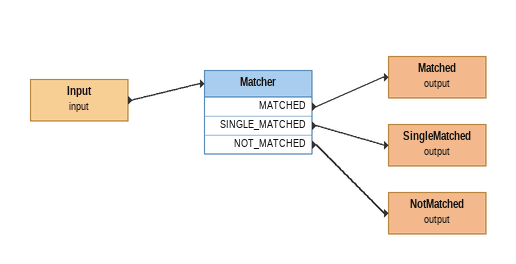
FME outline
Input (input)
    -> Matcher
Matcher
    MATCHED -> Matched (output)
    SINGLE_MATCHED -> SingleMatched (output)
    NOT_MATCHED -> NotMatched (output)
Matched (output)
SingleMatched (output)
NotMatched (output)
